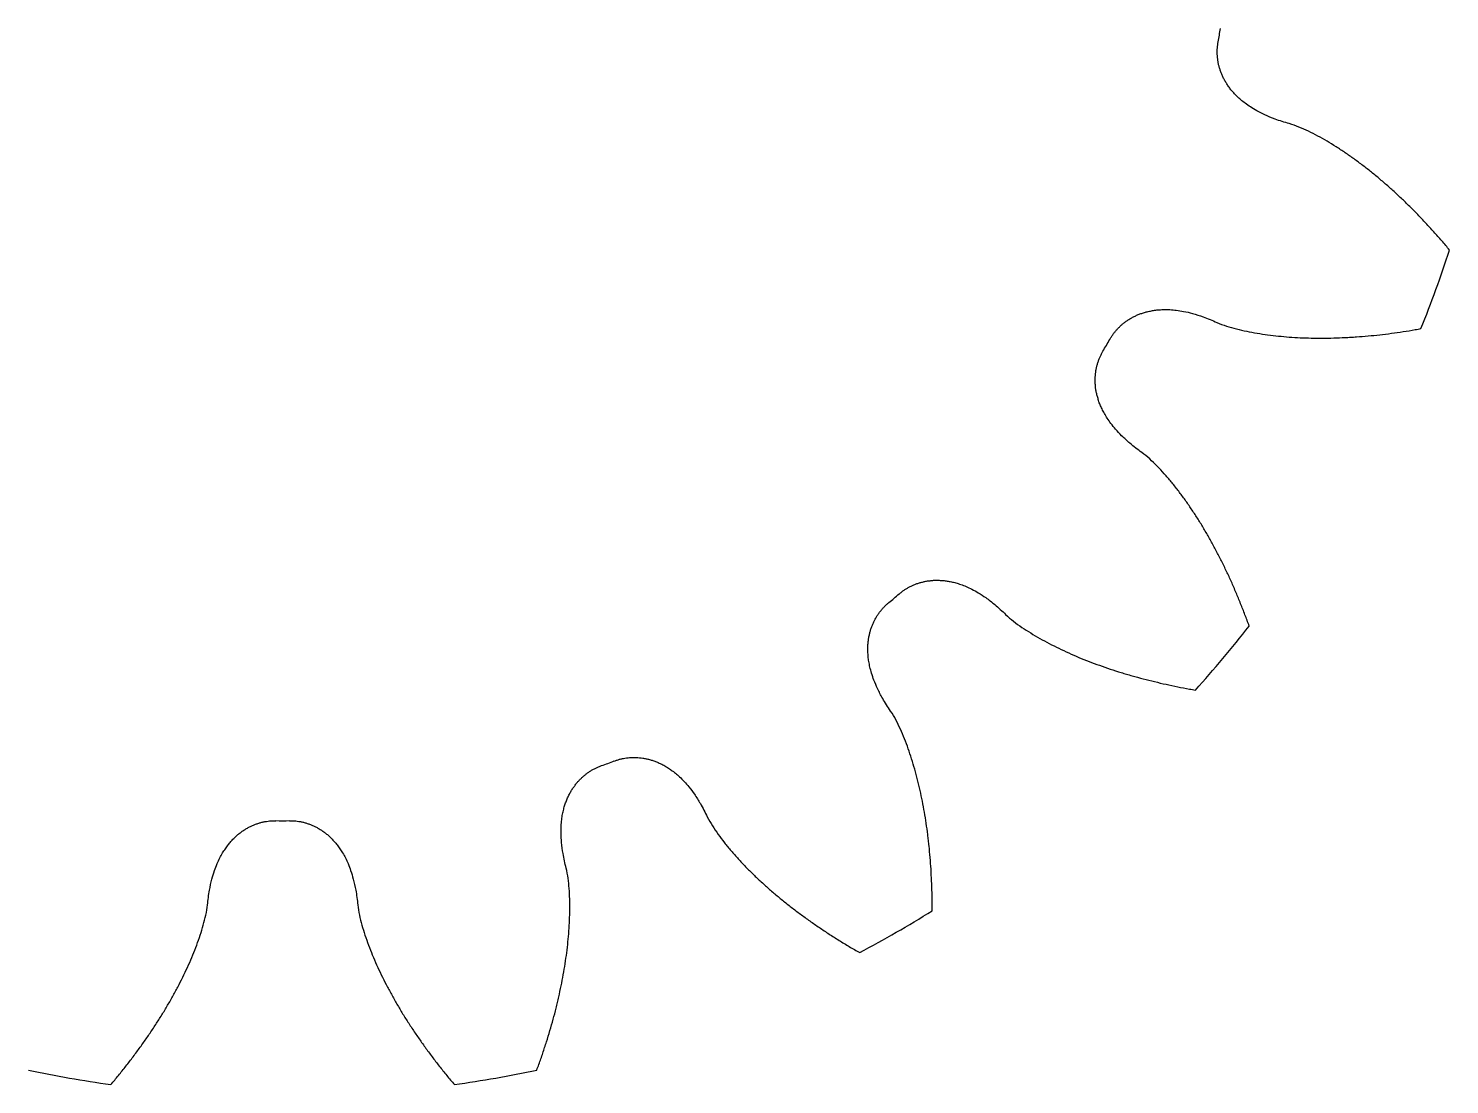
# Model space of a CAD drawing. Header units: millimetres. Extents: x -160 to -140, y 90.1 to 109.9.
# Drawn here: x -152.07 to -140.49, y 90.1 to 98.71 of the extents above; entities that cross this region are included whole.
import ezdxf

# ---------------------------------------------------------------- set-up
doc = ezdxf.new("R2010")
doc.units = ezdxf.units.MM
doc.linetypes.add('K5LT_BASIC', pattern=[0])
doc.layers.add('Системный слой', color=7, linetype='Continuous', true_color=0xffffff)

msp = doc.modelspace()

# ---------------------------------------------------------------- linework, layer by layer
at = {"layer": 'Системный слой', "color": 150, "linetype": 'K5LT_BASIC', "true_color": 0x0080ff}
for radius, start, end in [(7.75, 349.5903, 350.4097), (10, 338.0472, 341.9528), (7.75, 329.5903, 330.4097), (7.75, 309.5903, 310.4097), (10, 318.0472, 321.9528), (7.75, 289.5903, 290.4097), (7.75, 269.5903, 270.4097), (10, 298.0472, 301.9528), (10, 258.0472, 261.9528), (10, 278.0472, 281.9528)]:
    msp.add_arc((-150, 100), radius, start, end, dxfattribs=at)
for points, knots in [([(-141.798, 97.933), (-141.837, 97.943), (-141.876, 97.955), (-141.942, 97.98), (-141.971, 97.992), (-142.02, 98.015), (-142.042, 98.026), (-142.081, 98.047), (-142.098, 98.058), (-142.13, 98.078), (-142.144, 98.088), (-142.17, 98.108), (-142.182, 98.117), (-142.204, 98.136), (-142.214, 98.145), (-142.233, 98.164), (-142.242, 98.173), (-142.258, 98.191), (-142.266, 98.2), (-142.28, 98.218), (-142.287, 98.227), (-142.299, 98.245), (-142.305, 98.254), (-142.316, 98.271), (-142.321, 98.28), (-142.331, 98.297), (-142.335, 98.306), (-142.343, 98.324), (-142.347, 98.332), (-142.354, 98.35), (-142.357, 98.359), (-142.363, 98.376), (-142.366, 98.385), (-142.371, 98.402), (-142.373, 98.411), (-142.377, 98.428), (-142.378, 98.437), (-142.381, 98.454), (-142.382, 98.463), (-142.384, 98.48), (-142.384, 98.489), (-142.385, 98.506), (-142.385, 98.515), (-142.385, 98.532), (-142.385, 98.541), (-142.383, 98.558), (-142.383, 98.566), (-142.38, 98.583), (-142.379, 98.591), (-142.378, 98.6)], [0, 0, 0, 0, 5.854901, 5.854901, 10.269165, 10.269165, 13.779951, 13.779951, 16.693338, 16.693338, 19.19466, 19.19466, 21.401799, 21.401799, 23.392849, 23.392849, 25.221349, 25.221349, 26.925104, 26.925104, 28.531501, 28.531501, 30.060835, 30.060835, 31.528456, 31.528456, 32.946191, 32.946191, 34.323314, 34.323314, 35.667219, 35.667219, 36.983893, 36.983893, 38.278266, 38.278266, 39.554465, 39.554465, 40.816004, 40.816004, 42.06593, 42.06593, 43.306939, 43.306939, 44.541469, 44.541469, 45.771776, 45.771776, 47, 47, 47, 47]), ([(-140.885, 97.323), (-140.896, 97.334), (-140.907, 97.345), (-140.942, 97.376), (-140.964, 97.397), (-141.011, 97.438), (-141.034, 97.458), (-141.08, 97.497), (-141.104, 97.517), (-141.151, 97.555), (-141.174, 97.573), (-141.222, 97.609), (-141.246, 97.627), (-141.294, 97.662), (-141.318, 97.679), (-141.367, 97.712), (-141.392, 97.728), (-141.441, 97.759), (-141.466, 97.775), (-141.515, 97.804), (-141.54, 97.818), (-141.591, 97.845), (-141.616, 97.858), (-141.667, 97.882), (-141.693, 97.894), (-141.745, 97.915), (-141.771, 97.924), (-141.798, 97.933)], [15.448024, 15.448024, 15.448024, 15.448024, 16.439941, 16.439941, 18.416238, 18.416238, 20.375045, 20.375045, 22.316363, 22.316363, 24.24019, 24.24019, 26.146525, 26.146525, 28.035367, 28.035367, 29.906712, 29.906712, 31.760556, 31.760556, 33.596892, 33.596892, 35.415699, 35.415699, 37.216921, 37.216921, 39, 39, 39, 39]), ([(-140.492, 96.902), (-140.502, 96.915), (-140.513, 96.927), (-140.545, 96.965), (-140.566, 96.989), (-140.609, 97.038), (-140.63, 97.062), (-140.674, 97.109), (-140.695, 97.133), (-140.739, 97.179), (-140.761, 97.202), (-140.806, 97.247), (-140.828, 97.269), (-140.862, 97.302), (-140.874, 97.313), (-140.885, 97.323)], [3.168327, 3.168327, 3.168327, 3.168327, 4.21491, 4.21491, 6.296135, 6.296135, 8.359872, 8.359872, 10.406121, 10.406121, 12.434883, 12.434883, 14.446156, 14.446156, 15.448024, 15.448024, 15.448024, 15.448024]), ([(-143.261, 96.173), (-143.257, 96.18), (-143.252, 96.188), (-143.243, 96.202), (-143.238, 96.209), (-143.228, 96.223), (-143.223, 96.23), (-143.212, 96.243), (-143.206, 96.249), (-143.195, 96.262), (-143.189, 96.268), (-143.176, 96.281), (-143.17, 96.287), (-143.157, 96.298), (-143.15, 96.304), (-143.136, 96.315), (-143.129, 96.32), (-143.114, 96.33), (-143.106, 96.335), (-143.09, 96.345), (-143.082, 96.349), (-143.066, 96.358), (-143.057, 96.363), (-143.04, 96.371), (-143.031, 96.375), (-143.012, 96.382), (-143.003, 96.385), (-142.983, 96.392), (-142.973, 96.395), (-142.952, 96.4), (-142.941, 96.403), (-142.918, 96.407), (-142.907, 96.409), (-142.883, 96.413), (-142.87, 96.414), (-142.844, 96.416), (-142.83, 96.417), (-142.801, 96.417), (-142.785, 96.417), (-142.753, 96.415), (-142.736, 96.413), (-142.698, 96.409), (-142.679, 96.406), (-142.635, 96.397), (-142.611, 96.392), (-142.558, 96.377), (-142.529, 96.368), (-142.462, 96.344), (-142.425, 96.329), (-142.388, 96.311)], [0, 0, 0, 0, 1.228224, 1.228224, 2.458531, 2.458531, 3.693061, 3.693061, 4.93407, 4.93407, 6.183996, 6.183996, 7.445535, 7.445535, 8.721734, 8.721734, 10.016107, 10.016107, 11.332781, 11.332781, 12.676686, 12.676686, 14.053809, 14.053809, 15.471544, 15.471544, 16.939165, 16.939165, 18.468499, 18.468499, 20.074896, 20.074896, 21.778651, 21.778651, 23.607151, 23.607151, 25.598201, 25.598201, 27.80534, 27.80534, 30.306662, 30.306662, 33.220049, 33.220049, 36.730835, 36.730835, 41.145099, 41.145099, 47, 47, 47, 47]), ([(-142.388, 96.311), (-142.362, 96.301), (-142.336, 96.291), (-142.283, 96.273), (-142.255, 96.266), (-142.201, 96.252), (-142.173, 96.246), (-142.117, 96.234), (-142.089, 96.229), (-142.032, 96.219), (-142.003, 96.215), (-141.945, 96.207), (-141.916, 96.204), (-141.858, 96.198), (-141.828, 96.195), (-141.769, 96.191), (-141.739, 96.189), (-141.679, 96.186), (-141.649, 96.185), (-141.589, 96.184), (-141.558, 96.184), (-141.497, 96.184), (-141.467, 96.184), (-141.405, 96.186), (-141.374, 96.187), (-141.328, 96.19), (-141.312, 96.19), (-141.297, 96.191)], [0, 0, 0, 0, 1.783079, 1.783079, 3.584301, 3.584301, 5.403108, 5.403108, 7.239444, 7.239444, 9.093288, 9.093288, 10.964633, 10.964633, 12.853475, 12.853475, 14.75981, 14.75981, 16.683637, 16.683637, 18.624955, 18.624955, 20.583762, 20.583762, 22.560059, 22.560059, 23.551976, 23.551976, 23.551976, 23.551976]), ([(-141.297, 96.191), (-141.281, 96.192), (-141.266, 96.193), (-141.219, 96.197), (-141.187, 96.199), (-141.124, 96.205), (-141.093, 96.208), (-141.029, 96.215), (-140.998, 96.219), (-140.934, 96.228), (-140.902, 96.232), (-140.838, 96.242), (-140.806, 96.247), (-140.757, 96.256), (-140.741, 96.259), (-140.725, 96.262)], [23.551976, 23.551976, 23.551976, 23.551976, 24.553844, 24.553844, 26.565118, 26.565118, 28.593879, 28.593879, 30.640128, 30.640128, 32.703865, 32.703865, 34.78509, 34.78509, 35.831673, 35.831673, 35.831673, 35.831673]), ([(-143, 95.252), (-143.033, 95.275), (-143.065, 95.3), (-143.119, 95.346), (-143.142, 95.367), (-143.181, 95.405), (-143.197, 95.423), (-143.226, 95.457), (-143.239, 95.472), (-143.262, 95.502), (-143.272, 95.516), (-143.289, 95.544), (-143.297, 95.557), (-143.312, 95.582), (-143.318, 95.594), (-143.329, 95.618), (-143.335, 95.63), (-143.344, 95.652), (-143.348, 95.663), (-143.355, 95.685), (-143.358, 95.696), (-143.364, 95.717), (-143.367, 95.727), (-143.371, 95.747), (-143.373, 95.757), (-143.376, 95.777), (-143.377, 95.787), (-143.378, 95.806), (-143.379, 95.816), (-143.38, 95.834), (-143.38, 95.844), (-143.379, 95.862), (-143.379, 95.871), (-143.377, 95.889), (-143.376, 95.898), (-143.374, 95.916), (-143.372, 95.925), (-143.369, 95.942), (-143.367, 95.95), (-143.363, 95.967), (-143.36, 95.975), (-143.355, 95.992), (-143.352, 96), (-143.346, 96.016), (-143.343, 96.024), (-143.336, 96.04), (-143.332, 96.047), (-143.325, 96.062), (-143.32, 96.07), (-143.316, 96.077)], [0, 0, 0, 0, 5.854901, 5.854901, 10.269165, 10.269165, 13.779951, 13.779951, 16.693338, 16.693338, 19.19466, 19.19466, 21.401799, 21.401799, 23.392849, 23.392849, 25.221349, 25.221349, 26.925104, 26.925104, 28.531501, 28.531501, 30.060835, 30.060835, 31.528456, 31.528456, 32.946191, 32.946191, 34.323314, 34.323314, 35.667219, 35.667219, 36.983893, 36.983893, 38.278266, 38.278266, 39.554465, 39.554465, 40.816004, 40.816004, 42.06593, 42.06593, 43.306939, 43.306939, 44.541469, 44.541469, 45.771776, 45.771776, 47, 47, 47, 47]), ([(-142.35, 94.367), (-142.357, 94.381), (-142.364, 94.395), (-142.385, 94.436), (-142.4, 94.464), (-142.429, 94.518), (-142.444, 94.545), (-142.474, 94.597), (-142.49, 94.624), (-142.521, 94.675), (-142.537, 94.701), (-142.569, 94.751), (-142.586, 94.776), (-142.619, 94.825), (-142.636, 94.85), (-142.67, 94.897), (-142.688, 94.921), (-142.723, 94.967), (-142.741, 94.99), (-142.778, 95.034), (-142.797, 95.056), (-142.835, 95.099), (-142.854, 95.12), (-142.894, 95.16), (-142.914, 95.18), (-142.956, 95.217), (-142.977, 95.235), (-143, 95.252)], [15.448024, 15.448024, 15.448024, 15.448024, 16.439941, 16.439941, 18.416238, 18.416238, 20.375045, 20.375045, 22.316363, 22.316363, 24.24019, 24.24019, 26.146525, 26.146525, 28.035367, 28.035367, 29.906712, 29.906712, 31.760556, 31.760556, 33.596892, 33.596892, 35.415699, 35.415699, 37.216921, 37.216921, 39, 39, 39, 39]), ([(-142.125, 93.837), (-142.13, 93.852), (-142.136, 93.868), (-142.153, 93.914), (-142.165, 93.944), (-142.188, 94.004), (-142.2, 94.034), (-142.225, 94.094), (-142.237, 94.123), (-142.263, 94.182), (-142.276, 94.211), (-142.302, 94.268), (-142.316, 94.297), (-142.336, 94.339), (-142.343, 94.353), (-142.35, 94.367)], [3.168327, 3.168327, 3.168327, 3.168327, 4.21491, 4.21491, 6.296135, 6.296135, 8.359872, 8.359872, 10.406121, 10.406121, 12.434883, 12.434883, 14.446156, 14.446156, 15.448024, 15.448024, 15.448024, 15.448024]), ([(-144.976, 94.099), (-144.97, 94.104), (-144.963, 94.11), (-144.949, 94.12), (-144.942, 94.125), (-144.928, 94.135), (-144.921, 94.139), (-144.906, 94.148), (-144.899, 94.152), (-144.884, 94.16), (-144.876, 94.164), (-144.86, 94.171), (-144.852, 94.174), (-144.836, 94.181), (-144.827, 94.184), (-144.81, 94.189), (-144.802, 94.192), (-144.784, 94.196), (-144.775, 94.198), (-144.757, 94.202), (-144.748, 94.204), (-144.73, 94.206), (-144.72, 94.207), (-144.701, 94.209), (-144.691, 94.21), (-144.671, 94.21), (-144.661, 94.21), (-144.64, 94.209), (-144.63, 94.209), (-144.608, 94.207), (-144.597, 94.205), (-144.574, 94.202), (-144.563, 94.2), (-144.539, 94.195), (-144.526, 94.192), (-144.501, 94.185), (-144.488, 94.18), (-144.46, 94.171), (-144.446, 94.165), (-144.416, 94.152), (-144.4, 94.145), (-144.367, 94.128), (-144.349, 94.118), (-144.311, 94.096), (-144.291, 94.082), (-144.246, 94.051), (-144.222, 94.032), (-144.167, 93.986), (-144.137, 93.959), (-144.109, 93.93)], [0, 0, 0, 0, 1.228224, 1.228224, 2.458531, 2.458531, 3.693061, 3.693061, 4.93407, 4.93407, 6.183996, 6.183996, 7.445535, 7.445535, 8.721734, 8.721734, 10.016107, 10.016107, 11.332781, 11.332781, 12.676686, 12.676686, 14.053809, 14.053809, 15.471544, 15.471544, 16.939165, 16.939165, 18.468499, 18.468499, 20.074896, 20.074896, 21.778651, 21.778651, 23.607151, 23.607151, 25.598201, 25.598201, 27.80534, 27.80534, 30.306662, 30.306662, 33.220049, 33.220049, 36.730835, 36.730835, 41.145099, 41.145099, 47, 47, 47, 47]), ([(-145.046, 93.144), (-145.069, 93.177), (-145.091, 93.212), (-145.126, 93.273), (-145.14, 93.3), (-145.163, 93.35), (-145.173, 93.372), (-145.189, 93.414), (-145.196, 93.433), (-145.206, 93.469), (-145.211, 93.486), (-145.218, 93.517), (-145.221, 93.532), (-145.226, 93.561), (-145.228, 93.575), (-145.23, 93.601), (-145.231, 93.614), (-145.232, 93.638), (-145.232, 93.65), (-145.232, 93.673), (-145.231, 93.684), (-145.229, 93.705), (-145.228, 93.716), (-145.225, 93.737), (-145.223, 93.747), (-145.219, 93.766), (-145.217, 93.776), (-145.212, 93.794), (-145.21, 93.804), (-145.204, 93.821), (-145.2, 93.83), (-145.194, 93.847), (-145.19, 93.856), (-145.183, 93.872), (-145.179, 93.88), (-145.17, 93.896), (-145.166, 93.904), (-145.157, 93.919), (-145.152, 93.926), (-145.142, 93.94), (-145.137, 93.947), (-145.127, 93.961), (-145.121, 93.968), (-145.11, 93.981), (-145.104, 93.987), (-145.093, 93.999), (-145.086, 94.005), (-145.074, 94.017), (-145.068, 94.022), (-145.061, 94.028)], [0, 0, 0, 0, 5.854901, 5.854901, 10.269165, 10.269165, 13.779951, 13.779951, 16.693338, 16.693338, 19.19466, 19.19466, 21.401799, 21.401799, 23.392849, 23.392849, 25.221349, 25.221349, 26.925104, 26.925104, 28.531501, 28.531501, 30.060835, 30.060835, 31.528456, 31.528456, 32.946191, 32.946191, 34.323314, 34.323314, 35.667219, 35.667219, 36.983893, 36.983893, 38.278266, 38.278266, 39.554465, 39.554465, 40.816004, 40.816004, 42.06593, 42.06593, 43.306939, 43.306939, 44.541469, 44.541469, 45.771776, 45.771776, 47, 47, 47, 47]), ([(-144.109, 93.93), (-144.088, 93.911), (-144.067, 93.893), (-144.023, 93.859), (-144, 93.842), (-143.953, 93.81), (-143.929, 93.795), (-143.88, 93.765), (-143.856, 93.75), (-143.805, 93.722), (-143.78, 93.708), (-143.728, 93.681), (-143.702, 93.668), (-143.649, 93.642), (-143.622, 93.63), (-143.568, 93.605), (-143.541, 93.593), (-143.486, 93.57), (-143.458, 93.559), (-143.401, 93.537), (-143.373, 93.527), (-143.315, 93.506), (-143.286, 93.496), (-143.228, 93.476), (-143.198, 93.467), (-143.154, 93.453), (-143.139, 93.449), (-143.124, 93.444)], [0, 0, 0, 0, 1.783079, 1.783079, 3.584301, 3.584301, 5.403108, 5.403108, 7.239444, 7.239444, 9.093288, 9.093288, 10.964633, 10.964633, 12.853475, 12.853475, 14.75981, 14.75981, 16.683637, 16.683637, 18.624955, 18.624955, 20.583762, 20.583762, 22.560059, 22.560059, 23.551976, 23.551976, 23.551976, 23.551976]), ([(-143.124, 93.444), (-143.109, 93.44), (-143.094, 93.436), (-143.049, 93.423), (-143.019, 93.414), (-142.957, 93.398), (-142.927, 93.391), (-142.865, 93.376), (-142.833, 93.368), (-142.771, 93.355), (-142.739, 93.348), (-142.675, 93.335), (-142.643, 93.329), (-142.595, 93.32), (-142.579, 93.318), (-142.563, 93.315)], [23.551976, 23.551976, 23.551976, 23.551976, 24.553844, 24.553844, 26.565118, 26.565118, 28.593879, 28.593879, 30.640128, 30.640128, 32.703865, 32.703865, 34.78509, 34.78509, 35.831673, 35.831673, 35.831673, 35.831673]), ([(-144.738, 92.09), (-144.74, 92.106), (-144.742, 92.121), (-144.747, 92.167), (-144.752, 92.198), (-144.761, 92.259), (-144.765, 92.289), (-144.776, 92.349), (-144.781, 92.379), (-144.793, 92.439), (-144.799, 92.468), (-144.812, 92.526), (-144.819, 92.555), (-144.834, 92.613), (-144.841, 92.642), (-144.858, 92.698), (-144.866, 92.726), (-144.884, 92.782), (-144.893, 92.809), (-144.912, 92.864), (-144.922, 92.891), (-144.943, 92.944), (-144.955, 92.97), (-144.978, 93.022), (-144.99, 93.047), (-145.016, 93.097), (-145.031, 93.121), (-145.046, 93.144)], [15.448024, 15.448024, 15.448024, 15.448024, 16.439941, 16.439941, 18.416238, 18.416238, 20.375045, 20.375045, 22.316363, 22.316363, 24.24019, 24.24019, 26.146525, 26.146525, 28.035367, 28.035367, 29.906712, 29.906712, 31.760556, 31.760556, 33.596892, 33.596892, 35.415699, 35.415699, 37.216921, 37.216921, 39, 39, 39, 39]), ([(-147.297, 92.737), (-147.289, 92.739), (-147.281, 92.742), (-147.265, 92.747), (-147.257, 92.75), (-147.24, 92.754), (-147.232, 92.756), (-147.215, 92.759), (-147.207, 92.76), (-147.19, 92.762), (-147.181, 92.763), (-147.164, 92.765), (-147.155, 92.765), (-147.137, 92.765), (-147.128, 92.765), (-147.111, 92.765), (-147.102, 92.764), (-147.084, 92.762), (-147.075, 92.761), (-147.057, 92.759), (-147.047, 92.757), (-147.029, 92.753), (-147.02, 92.751), (-147.001, 92.746), (-146.992, 92.743), (-146.973, 92.737), (-146.963, 92.733), (-146.944, 92.725), (-146.934, 92.721), (-146.915, 92.712), (-146.905, 92.707), (-146.884, 92.696), (-146.874, 92.69), (-146.854, 92.677), (-146.843, 92.67), (-146.822, 92.654), (-146.811, 92.646), (-146.788, 92.628), (-146.777, 92.618), (-146.753, 92.595), (-146.741, 92.583), (-146.715, 92.556), (-146.702, 92.54), (-146.674, 92.506), (-146.659, 92.486), (-146.628, 92.441), (-146.612, 92.415), (-146.576, 92.354), (-146.557, 92.318), (-146.54, 92.281)], [0, 0, 0, 0, 1.228224, 1.228224, 2.458531, 2.458531, 3.693061, 3.693061, 4.93407, 4.93407, 6.183996, 6.183996, 7.445535, 7.445535, 8.721734, 8.721734, 10.016107, 10.016107, 11.332781, 11.332781, 12.676686, 12.676686, 14.053809, 14.053809, 15.471544, 15.471544, 16.939165, 16.939165, 18.468499, 18.468499, 20.074896, 20.074896, 21.778651, 21.778651, 23.607151, 23.607151, 25.598201, 25.598201, 27.80534, 27.80534, 30.306662, 30.306662, 33.220049, 33.220049, 36.730835, 36.730835, 41.145099, 41.145099, 47, 47, 47, 47]), ([(-147.689, 91.863), (-147.7, 91.902), (-147.709, 91.942), (-147.72, 92.012), (-147.725, 92.042), (-147.729, 92.097), (-147.731, 92.121), (-147.732, 92.166), (-147.731, 92.186), (-147.729, 92.223), (-147.728, 92.241), (-147.724, 92.273), (-147.722, 92.288), (-147.716, 92.316), (-147.713, 92.33), (-147.707, 92.356), (-147.703, 92.368), (-147.696, 92.391), (-147.692, 92.402), (-147.683, 92.423), (-147.679, 92.434), (-147.67, 92.453), (-147.665, 92.463), (-147.655, 92.481), (-147.65, 92.49), (-147.64, 92.507), (-147.634, 92.515), (-147.623, 92.531), (-147.618, 92.539), (-147.606, 92.554), (-147.6, 92.561), (-147.588, 92.575), (-147.582, 92.581), (-147.569, 92.594), (-147.563, 92.6), (-147.549, 92.612), (-147.543, 92.618), (-147.529, 92.629), (-147.522, 92.634), (-147.508, 92.644), (-147.501, 92.649), (-147.486, 92.658), (-147.479, 92.663), (-147.464, 92.671), (-147.456, 92.675), (-147.441, 92.683), (-147.433, 92.686), (-147.417, 92.693), (-147.41, 92.696), (-147.401, 92.699)], [0, 0, 0, 0, 5.854901, 5.854901, 10.269165, 10.269165, 13.779951, 13.779951, 16.693338, 16.693338, 19.19466, 19.19466, 21.401799, 21.401799, 23.392849, 23.392849, 25.221349, 25.221349, 26.925104, 26.925104, 28.531501, 28.531501, 30.060835, 30.060835, 31.528456, 31.528456, 32.946191, 32.946191, 34.323314, 34.323314, 35.667219, 35.667219, 36.983893, 36.983893, 38.278266, 38.278266, 39.554465, 39.554465, 40.816004, 40.816004, 42.06593, 42.06593, 43.306939, 43.306939, 44.541469, 44.541469, 45.771776, 45.771776, 47, 47, 47, 47]), ([(-150.612, 91.563), (-150.608, 91.604), (-150.603, 91.644), (-150.59, 91.714), (-150.584, 91.744), (-150.569, 91.797), (-150.562, 91.82), (-150.548, 91.862), (-150.541, 91.881), (-150.526, 91.916), (-150.519, 91.931), (-150.504, 91.96), (-150.497, 91.974), (-150.482, 91.999), (-150.474, 92.01), (-150.459, 92.032), (-150.452, 92.042), (-150.437, 92.062), (-150.429, 92.071), (-150.414, 92.088), (-150.407, 92.096), (-150.391, 92.112), (-150.384, 92.119), (-150.368, 92.133), (-150.361, 92.139), (-150.345, 92.152), (-150.337, 92.158), (-150.321, 92.169), (-150.313, 92.174), (-150.297, 92.184), (-150.289, 92.189), (-150.273, 92.197), (-150.265, 92.202), (-150.249, 92.209), (-150.24, 92.213), (-150.224, 92.22), (-150.216, 92.223), (-150.199, 92.228), (-150.191, 92.231), (-150.174, 92.236), (-150.166, 92.238), (-150.149, 92.241), (-150.14, 92.243), (-150.123, 92.246), (-150.115, 92.247), (-150.098, 92.249), (-150.089, 92.249), (-150.072, 92.25), (-150.064, 92.25), (-150.055, 92.25)], [0, 0, 0, 0, 5.854901, 5.854901, 10.269165, 10.269165, 13.779951, 13.779951, 16.693338, 16.693338, 19.19466, 19.19466, 21.401799, 21.401799, 23.392849, 23.392849, 25.221349, 25.221349, 26.925104, 26.925104, 28.531501, 28.531501, 30.060835, 30.060835, 31.528456, 31.528456, 32.946191, 32.946191, 34.323314, 34.323314, 35.667219, 35.667219, 36.983893, 36.983893, 38.278266, 38.278266, 39.554465, 39.554465, 40.816004, 40.816004, 42.06593, 42.06593, 43.306939, 43.306939, 44.541469, 44.541469, 45.771776, 45.771776, 47, 47, 47, 47]), ([(-149.945, 92.25), (-149.936, 92.25), (-149.928, 92.25), (-149.911, 92.249), (-149.902, 92.249), (-149.885, 92.247), (-149.877, 92.246), (-149.86, 92.243), (-149.851, 92.241), (-149.834, 92.238), (-149.826, 92.236), (-149.809, 92.231), (-149.801, 92.228), (-149.784, 92.223), (-149.776, 92.22), (-149.76, 92.213), (-149.751, 92.209), (-149.735, 92.202), (-149.727, 92.197), (-149.711, 92.189), (-149.703, 92.184), (-149.687, 92.174), (-149.679, 92.169), (-149.663, 92.158), (-149.655, 92.152), (-149.639, 92.139), (-149.632, 92.133), (-149.616, 92.119), (-149.609, 92.112), (-149.593, 92.096), (-149.586, 92.088), (-149.571, 92.071), (-149.563, 92.062), (-149.548, 92.042), (-149.541, 92.032), (-149.526, 92.01), (-149.518, 91.999), (-149.503, 91.974), (-149.496, 91.96), (-149.481, 91.931), (-149.474, 91.916), (-149.459, 91.881), (-149.452, 91.862), (-149.438, 91.82), (-149.431, 91.797), (-149.416, 91.744), (-149.41, 91.714), (-149.397, 91.644), (-149.392, 91.604), (-149.388, 91.563)], [0, 0, 0, 0, 1.228224, 1.228224, 2.458531, 2.458531, 3.693061, 3.693061, 4.93407, 4.93407, 6.183996, 6.183996, 7.445535, 7.445535, 8.721734, 8.721734, 10.016107, 10.016107, 11.332781, 11.332781, 12.676686, 12.676686, 14.053809, 14.053809, 15.471544, 15.471544, 16.939165, 16.939165, 18.468499, 18.468499, 20.074896, 20.074896, 21.778651, 21.778651, 23.607151, 23.607151, 25.598201, 25.598201, 27.80534, 27.80534, 30.306662, 30.306662, 33.220049, 33.220049, 36.730835, 36.730835, 41.145099, 41.145099, 47, 47, 47, 47]), ([(-146.54, 92.281), (-146.527, 92.257), (-146.513, 92.232), (-146.484, 92.185), (-146.467, 92.162), (-146.435, 92.115), (-146.417, 92.093), (-146.382, 92.048), (-146.364, 92.026), (-146.326, 91.982), (-146.307, 91.96), (-146.268, 91.917), (-146.248, 91.896), (-146.207, 91.853), (-146.186, 91.832), (-146.143, 91.791), (-146.122, 91.771), (-146.077, 91.73), (-146.055, 91.71), (-146.01, 91.67), (-145.986, 91.65), (-145.94, 91.611), (-145.916, 91.592), (-145.868, 91.554), (-145.843, 91.535), (-145.806, 91.507), (-145.794, 91.497), (-145.781, 91.488)], [0, 0, 0, 0, 1.783079, 1.783079, 3.584301, 3.584301, 5.403108, 5.403108, 7.239444, 7.239444, 9.093288, 9.093288, 10.964633, 10.964633, 12.853475, 12.853475, 14.75981, 14.75981, 16.683637, 16.683637, 18.624955, 18.624955, 20.583762, 20.583762, 22.560059, 22.560059, 23.551976, 23.551976, 23.551976, 23.551976]), ([(-144.708, 91.515), (-144.708, 91.532), (-144.708, 91.548), (-144.708, 91.597), (-144.708, 91.629), (-144.71, 91.694), (-144.711, 91.727), (-144.714, 91.791), (-144.715, 91.823), (-144.719, 91.886), (-144.721, 91.918), (-144.727, 91.981), (-144.73, 92.012), (-144.734, 92.059), (-144.736, 92.075), (-144.738, 92.09)], [3.168327, 3.168327, 3.168327, 3.168327, 4.21491, 4.21491, 6.296135, 6.296135, 8.359872, 8.359872, 10.406121, 10.406121, 12.434883, 12.434883, 14.446156, 14.446156, 15.448024, 15.448024, 15.448024, 15.448024]), ([(-147.761, 90.768), (-147.757, 90.783), (-147.753, 90.798), (-147.743, 90.843), (-147.737, 90.873), (-147.724, 90.934), (-147.718, 90.964), (-147.708, 91.024), (-147.703, 91.054), (-147.693, 91.114), (-147.689, 91.143), (-147.681, 91.203), (-147.678, 91.233), (-147.672, 91.292), (-147.669, 91.321), (-147.665, 91.38), (-147.663, 91.409), (-147.661, 91.467), (-147.66, 91.496), (-147.66, 91.554), (-147.66, 91.583), (-147.662, 91.64), (-147.663, 91.668), (-147.668, 91.725), (-147.67, 91.753), (-147.678, 91.808), (-147.683, 91.836), (-147.689, 91.863)], [15.448024, 15.448024, 15.448024, 15.448024, 16.439941, 16.439941, 18.416238, 18.416238, 20.375045, 20.375045, 22.316363, 22.316363, 24.24019, 24.24019, 26.146525, 26.146525, 28.035367, 28.035367, 29.906712, 29.906712, 31.760556, 31.760556, 33.596892, 33.596892, 35.415699, 35.415699, 37.216921, 37.216921, 39, 39, 39, 39]), ([(-151.053, 90.559), (-151.045, 90.572), (-151.036, 90.585), (-151.011, 90.624), (-150.994, 90.65), (-150.962, 90.702), (-150.947, 90.728), (-150.916, 90.781), (-150.901, 90.808), (-150.872, 90.861), (-150.857, 90.887), (-150.83, 90.94), (-150.817, 90.967), (-150.791, 91.021), (-150.778, 91.047), (-150.754, 91.101), (-150.742, 91.128), (-150.72, 91.182), (-150.71, 91.209), (-150.69, 91.263), (-150.68, 91.29), (-150.662, 91.344), (-150.654, 91.372), (-150.639, 91.426), (-150.631, 91.453), (-150.62, 91.508), (-150.615, 91.536), (-150.612, 91.563)], [15.448024, 15.448024, 15.448024, 15.448024, 16.439941, 16.439941, 18.416238, 18.416238, 20.375045, 20.375045, 22.316363, 22.316363, 24.24019, 24.24019, 26.146525, 26.146525, 28.035367, 28.035367, 29.906712, 29.906712, 31.760556, 31.760556, 33.596892, 33.596892, 35.415699, 35.415699, 37.216921, 37.216921, 39, 39, 39, 39]), ([(-149.388, 91.563), (-149.385, 91.536), (-149.38, 91.508), (-149.369, 91.453), (-149.361, 91.426), (-149.346, 91.372), (-149.338, 91.344), (-149.32, 91.29), (-149.31, 91.263), (-149.29, 91.209), (-149.28, 91.182), (-149.258, 91.128), (-149.246, 91.101), (-149.222, 91.047), (-149.209, 91.021), (-149.183, 90.967), (-149.17, 90.94), (-149.143, 90.887), (-149.128, 90.861), (-149.099, 90.808), (-149.084, 90.781), (-149.053, 90.728), (-149.038, 90.702), (-149.006, 90.65), (-148.989, 90.624), (-148.964, 90.585), (-148.955, 90.572), (-148.947, 90.559)], [0, 0, 0, 0, 1.783079, 1.783079, 3.584301, 3.584301, 5.403108, 5.403108, 7.239444, 7.239444, 9.093288, 9.093288, 10.964633, 10.964633, 12.853475, 12.853475, 14.75981, 14.75981, 16.683637, 16.683637, 18.624955, 18.624955, 20.583762, 20.583762, 22.560059, 22.560059, 23.551976, 23.551976, 23.551976, 23.551976]), ([(-145.781, 91.488), (-145.769, 91.479), (-145.756, 91.47), (-145.718, 91.442), (-145.692, 91.424), (-145.64, 91.388), (-145.614, 91.37), (-145.561, 91.335), (-145.534, 91.317), (-145.48, 91.283), (-145.452, 91.266), (-145.397, 91.232), (-145.369, 91.215), (-145.326, 91.191), (-145.312, 91.183), (-145.298, 91.174)], [23.551976, 23.551976, 23.551976, 23.551976, 24.553844, 24.553844, 26.565118, 26.565118, 28.593879, 28.593879, 30.640128, 30.640128, 32.703865, 32.703865, 34.78509, 34.78509, 35.831673, 35.831673, 35.831673, 35.831673]), ([(-147.929, 90.217), (-147.923, 90.232), (-147.918, 90.248), (-147.901, 90.294), (-147.89, 90.324), (-147.87, 90.386), (-147.86, 90.416), (-147.84, 90.478), (-147.831, 90.508), (-147.813, 90.57), (-147.804, 90.6), (-147.787, 90.661), (-147.779, 90.692), (-147.768, 90.737), (-147.764, 90.752), (-147.761, 90.768)], [3.168328, 3.168328, 3.168328, 3.168328, 4.21491, 4.21491, 6.296135, 6.296135, 8.359872, 8.359872, 10.406121, 10.406121, 12.434883, 12.434883, 14.446156, 14.446156, 15.448024, 15.448024, 15.448024, 15.448024]), ([(-151.4, 90.098), (-151.389, 90.111), (-151.379, 90.123), (-151.347, 90.161), (-151.327, 90.186), (-151.286, 90.237), (-151.266, 90.262), (-151.227, 90.313), (-151.208, 90.339), (-151.17, 90.39), (-151.151, 90.416), (-151.115, 90.468), (-151.097, 90.493), (-151.071, 90.532), (-151.062, 90.545), (-151.053, 90.559)], [3.168327, 3.168327, 3.168327, 3.168327, 4.21491, 4.21491, 6.296135, 6.296135, 8.359872, 8.359872, 10.406121, 10.406121, 12.434883, 12.434883, 14.446156, 14.446156, 15.448024, 15.448024, 15.448024, 15.448024]), ([(-148.947, 90.559), (-148.938, 90.545), (-148.929, 90.532), (-148.903, 90.493), (-148.885, 90.468), (-148.849, 90.416), (-148.83, 90.39), (-148.792, 90.339), (-148.773, 90.313), (-148.734, 90.262), (-148.714, 90.237), (-148.673, 90.186), (-148.653, 90.161), (-148.621, 90.123), (-148.611, 90.111), (-148.6, 90.098)], [23.551976, 23.551976, 23.551976, 23.551976, 24.553844, 24.553844, 26.565118, 26.565118, 28.593879, 28.593879, 30.640128, 30.640128, 32.703865, 32.703865, 34.78509, 34.78509, 35.831673, 35.831673, 35.831673, 35.831673])]:
    msp.add_open_spline(points, degree=3, knots=knots, dxfattribs=at)

doc.saveas('drawing.dxf')
